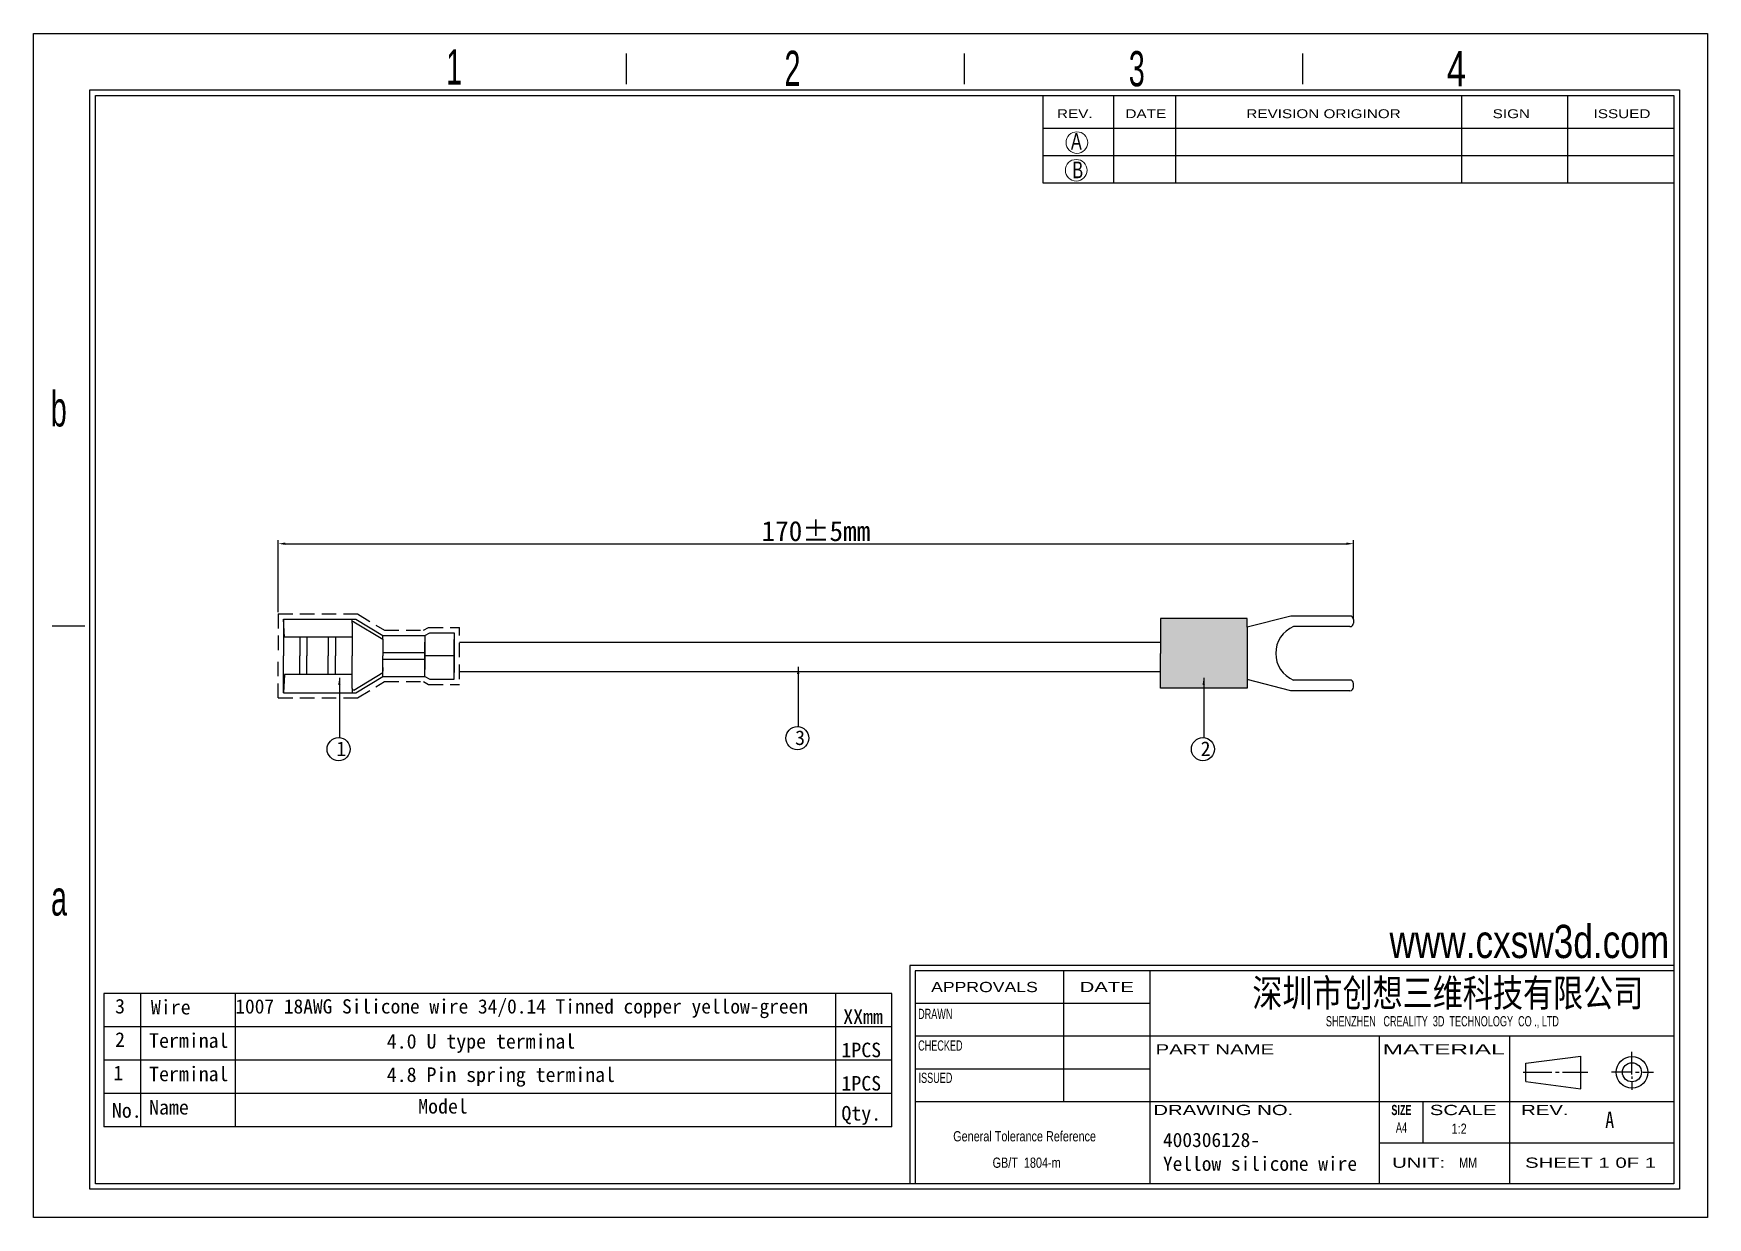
# Model space of a CAD drawing. Header units: millimetres. Extents: x 5345 to 5931, y -3035 to -2620.
import ezdxf

# ---------------------------------------------------------------- set-up
doc = ezdxf.new("R2010")
doc.units = ezdxf.units.MM
doc.header["$LTSCALE"] = 0.4
doc.linetypes.add('DASHED', pattern=[19.05, 12.7, -6.35])
doc.layers.add('SLD-0', color=179, linetype='Continuous')
doc.styles.add('SLDTEXTSTYLE0', font='arial.ttf', dxfattribs={"width": 0.7584})
doc.styles.add('SLDTEXTSTYLE1', font='arial.ttf', dxfattribs={"width": 0.63516})
doc.styles.add('SLDTEXTSTYLE2', font='GOTHIC.TTF', dxfattribs={"width": 0.7304})
doc.styles.add('SLDTEXTSTYLE3', font='GOTHIC.TTF', dxfattribs={"width": 0.61171})
doc.styles.add('SLDTEXTSTYLE4', font='arialbd.ttf', dxfattribs={"width": 0.63516})
doc.styles.add('SLDTEXTSTYLE5', font='arial.ttf', dxfattribs={"width": 1.422})
doc.styles.add('SLDTEXTSTYLE6', font='arial.ttf', dxfattribs={"width": 1.2324})
doc.styles.add('SLDTEXTSTYLE7', font='arial.ttf', dxfattribs={"width": 1.7064})
doc.styles.add('SLDTEXTSTYLE8', font='', dxfattribs={"width": 0.8, "bigfont": 'bigfont'})
doc.styles.add('SLDTEXTSTYLE9', font='', dxfattribs={"width": 0.8})
doc.styles.get("Standard").update_dxf_attribs({"font": ''})
doc.styles.get('SLDTEXTSTYLE8').set_extended_font_data('宋体', bold=True)
doc.styles.get('SLDTEXTSTYLE9').set_extended_font_data('宋体')
doc.styles.get('Standard').set_extended_font_data('SimSun')
doc.dimstyles.new('ISO-25', dxfattribs={"dimtxt": 4, "dimasz": 2.5, "dimexe": 1.25, "dimexo": 0.625, "dimtad": 1, "dimdsep": 46, "dimtxsty": 'Standard', "dimcen": 4, "dimadec": 0, "dimazin": 0, "dimtfac": 1, "dimtmove": 0, "dimatfit": 3, "dimfxl": 0, "dimarcsym": 0})

# ---------------------------------------------------------------- blocks, each defined once
blk = doc.blocks.new('*D1')
at = {"color": 0, "lineweight": -2}
for p, q in [((5430.67, -2823.13), (5430.67, -2797.92)), ((5807.45, -2825.73), (5807.45, -2797.92)), ((5433.17, -2799.17), (5804.95, -2799.17))]:
    blk.add_line(p, q, dxfattribs=at)
at = {"color": 0}
for points in [[(5433.17, -2798.75), (5433.17, -2799.58), (5430.67, -2799.17)], [(5804.95, -2799.58), (5804.95, -2798.75), (5807.45, -2799.17)]]:
    blk.add_solid(points, dxfattribs=at)
at = {"layer": 'Defpoints', "color": 0}
for p in [(5807.45, -2799.17), (5430.67, -2823.76), (5807.45, -2826.36)]:
    blk.add_point(p, dxfattribs=at)
at = {"color": 0, "insert": (5619.06, -2794.79), "char_height": 4, "attachment_point": 5}
blk.add_mtext('{\\H1.75x;170%%P5mm}', dxfattribs=at)
blk = doc.blocks.new('SW_NOTE_0')
at = {"layer": 'SLD-0', "color": 0, "char_height": 3.5853, "attachment_point": 2, "style": 'SLDTEXTSTYLE0'}
for s, insert in [('General Tolerance Reference ', (26.04, 4.62)), (' GB/T  1804-m', (26.22, -4.64))]:
    blk.add_mtext(s, dxfattribs=dict(at, insert=insert))

msp = doc.modelspace()

# ---------------------------------------------------------------- hatches: boundary and pattern name
msp.add_hatch(color=256).paths.add_polyline_path([(5770.228, -2828.442), (5770.228, -2825.425), (5739.79, -2825.425), (5739.79, -2837.572), (5739.79, -2849.719), (5770.228, -2849.719)])

# ---------------------------------------------------------------- linework, layer by layer
at = {"linetype": 'DASHED'}
for p, q in [((5430.668, -2823.758), (5430.668, -2838.479)), ((5430.668, -2823.758), (5458.38, -2823.758)), ((5458.38, -2823.758), (5467.867, -2829.482)), ((5467.867, -2829.482), (5481.564, -2829.482)), ((5481.564, -2829.482), (5483.326, -2828.528)), ((5483.326, -2828.528), (5494.156, -2828.528)), ((5494.156, -2846.582), (5494.156, -2828.528)), ((5430.668, -2853.201), (5430.668, -2838.479)), ((5458.38, -2853.201), (5467.867, -2847.477)), ((5467.867, -2847.477), (5481.564, -2847.477)), ((5481.564, -2847.477), (5483.326, -2848.43)), ((5483.326, -2848.43), (5494.156, -2848.43)), ((5430.668, -2853.201), (5458.38, -2853.201))]:
    msp.add_line(p, q, dxfattribs=at)
for p, q in [((5432.516, -2825.606), (5432.516, -2838.479)), ((5432.516, -2825.606), (5457.865, -2825.606)), ((5432.887, -2831.929), (5432.516, -2825.606)), ((5456.515, -2827.058), (5456.515, -2825.606)), ((5457.137, -2826.516), (5456.515, -2826.516)), ((5456.515, -2827.058), (5456.515, -2838.479)), ((5457.137, -2826.516), (5467.353, -2832.661)), ((5457.865, -2825.606), (5467.353, -2831.33)), ((5770.228, -2825.425), (5739.79, -2825.425)), ((5739.79, -2825.425), (5739.79, -2837.572)), ((5785.481, -2824.492), (5770.228, -2828.442)), ((5770.228, -2828.442), (5770.228, -2825.425)), ((5806.205, -2824.492), (5785.481, -2824.492)), ((5807.452, -2825.739), (5807.452, -2826.981)), ((5456.515, -2831.929), (5432.887, -2831.929)), ((5438.259, -2831.929), (5438.259, -2838.479)), ((5440.648, -2831.929), (5440.648, -2838.479)), ((5448.19, -2831.929), (5448.19, -2838.479)), ((5450.767, -2831.929), (5450.767, -2838.479)), ((5467.353, -2832.661), (5467.353, -2831.33)), ((5467.353, -2831.33), (5482.032, -2831.33)), ((5467.353, -2832.661), (5467.353, -2838.479)), ((5482.032, -2831.33), (5483.794, -2830.376)), ((5482.032, -2831.33), (5482.032, -2843.276)), ((5483.794, -2830.376), (5492.308, -2830.376)), ((5492.308, -2830.376), (5492.308, -2844.229)), ((5492.308, -2846.582), (5492.308, -2832.729)), ((5770.228, -2828.442), (5770.228, -2849.719)), ((5806.205, -2828.228), (5786.449, -2828.228)), ((5432.516, -2851.353), (5432.516, -2838.479)), ((5438.259, -2845.029), (5438.259, -2838.479)), ((5440.648, -2845.029), (5440.648, -2838.479)), ((5448.19, -2845.029), (5448.19, -2838.479)), ((5450.767, -2845.029), (5450.767, -2838.479)), ((5456.515, -2849.9), (5456.515, -2838.479)), ((5467.353, -2837.303), (5482.032, -2837.303)), ((5467.353, -2845.629), (5467.353, -2838.479)), ((5482.032, -2845.629), (5482.032, -2833.683)), ((5482.032, -2838.291), (5492.308, -2838.291)), ((5494.156, -2833.685), (5739.79, -2833.685)), ((5739.79, -2849.719), (5739.79, -2837.572)), ((5457.137, -2850.443), (5467.353, -2844.298)), ((5467.353, -2839.656), (5482.032, -2839.656)), ((5467.353, -2842.48), (5467.353, -2843.811)), ((5494.156, -2843.967), (5739.79, -2843.967)), ((5432.887, -2845.029), (5432.516, -2851.353)), ((5456.515, -2845.029), (5432.887, -2845.029)), ((5456.515, -2849.9), (5456.515, -2851.353)), ((5457.137, -2850.443), (5456.515, -2850.443)), ((5457.865, -2851.353), (5467.353, -2845.629)), ((5467.353, -2845.629), (5482.032, -2845.629)), ((5482.032, -2845.629), (5483.794, -2846.582)), ((5483.794, -2846.582), (5492.308, -2846.582)), ((5770.228, -2849.719), (5739.79, -2849.719)), ((5785.481, -2850.652), (5770.228, -2846.702)), ((5806.205, -2850.652), (5785.481, -2850.652)), ((5806.205, -2846.916), (5786.449, -2846.916)), ((5807.452, -2849.405), (5807.452, -2848.163)), ((5432.516, -2851.353), (5456.515, -2851.353)), ((5432.516, -2851.353), (5457.865, -2851.353)), ((5645.721, -2956.691), (5369.506, -2956.691)), ((5369.506, -2956.691), (5369.506, -3003.416)), ((5382.358, -2956.691), (5382.358, -3003.416)), ((5415.611, -2956.691), (5415.611, -3003.416)), ((5625.96, -2956.691), (5625.96, -3003.416)), ((5645.721, -3003.416), (5645.721, -2956.691)), ((5645.721, -2968.372), (5369.506, -2968.372)), ((5645.721, -2980.053), (5369.506, -2980.053)), ((5645.721, -2991.735), (5369.506, -2991.735)), ((5645.721, -3003.416), (5369.506, -3003.416))]:
    msp.add_line(p, q)
for centre in [(5451.803, -2871.136), (5612.568, -2867.28), (5754.658, -2871.136)]:
    msp.add_circle(centre, 4.036)
for centre, radius, start, end in [((5806.205, -2825.739), 1.247, 0, 90), ((5806.205, -2826.981), 1.247, 270, 0), ((5790.264, -2837.572), 10.093, 112.20674, 247.79326), ((5806.205, -2848.163), 1.247, 0, 90), ((5806.205, -2849.405), 1.247, 270, 0)]:
    msp.add_arc(centre, radius, start, end)
at = {"layer": 'SLD-0'}
for p, q in [((5344.9, -2620.44), (5931.489, -2620.44)), ((5344.9, -3035.2), (5344.9, -2620.44)), ((5931.489, -2620.44), (5931.489, -3035.2)), ((5366.626, -3023.349), (5366.626, -2642.165)), ((5366.626, -2642.165), (5919.639, -2642.165)), ((5845.311, -2642.165), (5845.311, -2672.76)), ((5882.475, -2642.165), (5882.475, -2672.76)), ((5919.639, -2642.165), (5919.639, -3023.349)), ((5919.639, -3023.349), (5366.626, -3023.349)), ((5931.489, -3035.2), (5344.9, -3035.2))]:
    msp.add_line(p, q, dxfattribs=at)
at = {"layer": 'SLD-0', "color": 6, "linetype": 'Continuous'}
for p, q in [((5552.678, -2638.215), (5552.678, -2627.448)), ((5671.181, -2638.215), (5671.181, -2627.448)), ((5789.684, -2638.215), (5789.684, -2627.448)), ((5364.651, -3025.324), (5364.651, -2640.19)), ((5364.651, -2640.19), (5921.614, -2640.19)), ((5921.614, -2640.19), (5921.614, -3025.324)), ((5362.885, -2828.082), (5351.412, -2828.082)), ((5921.614, -3025.324), (5364.651, -3025.324))]:
    msp.add_line(p, q, dxfattribs=at)
at = {"layer": 'SLD-0', "color": 179, "linetype": 'Continuous'}
for p, q in [((5698.594, -2642.165), (5698.594, -2672.76)), ((5723.376, -2642.165), (5723.376, -2672.76)), ((5745.049, -2642.165), (5745.049, -2672.76)), ((5698.594, -2653.638), (5919.639, -2653.638)), ((5698.594, -2663.199), (5919.639, -2663.199)), ((5698.594, -2672.76), (5919.639, -2672.76)), ((5919.639, -2946.863), (5651.936, -2946.863)), ((5651.936, -2946.863), (5651.936, -3023.349)), ((5919.639, -2948.775), (5653.848, -2948.775)), ((5653.848, -2948.775), (5653.848, -3023.349)), ((5705.837, -2948.775), (5705.837, -2994.667)), ((5736.071, -2948.775), (5736.071, -3023.349)), ((5736.071, -2960.248), (5653.848, -2960.248)), ((5919.639, -2971.721), (5653.848, -2971.721)), ((5816.382, -2971.721), (5816.382, -3023.349)), ((5862.274, -3023.349), (5862.274, -2971.721)), ((5867.786, -2981.079), (5887.052, -2978.711)), ((5887.052, -2990.095), (5887.052, -2978.711)), ((5905.015, -2985.088), (5905.015, -2977.154)), ((5736.071, -2983.194), (5653.848, -2983.194)), ((5866.847, -2984.322), (5876.936, -2984.322)), ((5867.786, -2987.574), (5867.786, -2981.079)), ((5878.197, -2984.322), (5879.458, -2984.322)), ((5880.72, -2984.322), (5889.547, -2984.322)), ((5905.015, -2984.322), (5897.813, -2984.322)), ((5906.276, -2984.322), (5907.537, -2984.322)), ((5908.798, -2984.322), (5912.581, -2984.322)), ((5867.786, -2987.574), (5887.052, -2990.095)), ((5905.015, -2985.854), (5905.015, -2986.621)), ((5905.015, -2987.387), (5905.015, -2990.453)), ((5919.639, -2994.667), (5653.848, -2994.667)), ((5831.679, -2994.667), (5831.679, -3009.008)), ((5816.382, -3009.008), (5919.639, -3009.008))]:
    msp.add_line(p, q, dxfattribs=at)
at = {"layer": 'SLD-0', "lineweight": 18}
for centre in [(5710.52, -2658.66), (5710.275, -2668.357)]:
    msp.add_circle(centre, 3.789, dxfattribs=at)
at = {"layer": 'SLD-0', "color": 179, "linetype": 'Continuous'}
for radius in [5.543, 3.338]:
    msp.add_circle((5905.015, -2984.322), radius, dxfattribs=at)

# ---------------------------------------------------------------- block references
at = {"layer": 'SLD-0', "color": 179}
msp.add_blockref('SW_NOTE_0', (5666.152, -3009.565), dxfattribs=at)

# ---------------------------------------------------------------- texts
at = {"attachment_point": 1}
for s, insert, char_height, width in [('3', (5611.778, -2864.575), 5.111, 51.31906), ('1', (5451.013, -2868.432), 5.111, 51.31906), ('2', (5753.868, -2868.432), 5.111, 51.31906), ('3', (5373.489, -2958.625), 5.111, 51.31906), ('Wire', (5386.04, -2958.969), 5.1106, 51.31906), ('1007 18AWG Silicone wire 34/0.14 Tinned copper yellow-green', (5415.611, -2958.743), 5, 210.34857), ('XXmm', (5628.633, -2962.267), 5.1106, 51.31906), ('2', (5373.489, -2970.306), 5.111, 51.31906), ('Terminal', (5385.418, -2970.65), 5.1106, 51.31906), ('4.0 U type terminal', (5468.71, -2970.928), 5.11056, 74.75746), ('1PCS', (5628.011, -2973.949), 5.1106, 51.31906), ('1', (5372.867, -2981.987), 5.111, 51.31906), ('Terminal', (5385.418, -2982.332), 5.1106, 51.31906), ('4.8 Pin spring terminal', (5468.71, -2982.61), 5.11056, 108.30729), ('1PCS', (5628.011, -2985.63), 5.1106, 51.31906), ('No.', (5372.385, -2995.141), 5.1106, 53.29761), ('Name', (5385.418, -2994.013), 5.1106, 51.31906), ('Model', (5479.704, -2993.669), 5.1106, 51.31906), ('Qty.', (5628.011, -2996.137), 5.1106, 51.31906), ('400306128-\\PYellow silicone wire', (5740.667, -3005.513), 5, 71.76813)]:
    msp.add_mtext(s, dxfattribs=dict(at, insert=insert, char_height=char_height, width=width))
at = {"layer": 'SLD-0'}
for s, insert, char_height, attachment_point, style in [('1', (5489.498, -2625.989), 12.344, 1, 'SLDTEXTSTYLE3'), ('2', (5608.052, -2626.477), 12.344, 1, 'SLDTEXTSTYLE3'), ('3', (5728.689, -2626.601), 12.344, 1, 'SLDTEXTSTYLE3'), ('4', (5840.157, -2626.613), 12.344, 1, 'SLDTEXTSTYLE2'), ('A', (5708.432, -2655.283), 5.807, 1, 'SLDTEXTSTYLE2'), ('B', (5708.94, -2665.313), 5.807, 1, 'SLDTEXTSTYLE2'), ('b', (5350.945, -2745.748), 12.344, 1, 'SLDTEXTSTYLE3'), ('a', (5351.036, -2917.085), 12.344, 1, 'SLDTEXTSTYLE3'), ('深圳市创想三维科技有限公司', (5840.489, -2951.708), 9.65616, 2, 'SLDTEXTSTYLE8'), ('A', (5895.633, -2998.08), 5.821, 1, 'SLDTEXTSTYLE9')]:
    msp.add_mtext(s, dxfattribs=dict(at, insert=insert, char_height=char_height, attachment_point=attachment_point, style=style))
at = {"layer": 'SLD-0', "color": 179}
for s, insert, char_height, attachment_point, style in [('REV.', (5703.534, -2646.987), 3.1073, 1, 'SLDTEXTSTYLE6'), ('DATE', (5727.529, -2646.987), 3.1073, 1, 'SLDTEXTSTYLE6'), ('REVISION ORIGINOR', (5769.892, -2646.987), 3.10727, 1, 'SLDTEXTSTYLE6'), ('SIGN', (5856.209, -2646.987), 3.1073, 1, 'SLDTEXTSTYLE6'), ('ISSUED', (5891.572, -2646.987), 3.1073, 1, 'SLDTEXTSTYLE6'), ('APPROVALS', (5678.129, -2952.662), 3.5853, 2, 'SLDTEXTSTYLE6'), ('DATE', (5720.975, -2952.662), 3.5853, 2, 'SLDTEXTSTYLE5'), ('DRAWN', (5660.883, -2962.081), 3.5853, 2, 'SLDTEXTSTYLE1'), ('SHENZHEN   CREALITY  3D  TECHNOLOGY  CO ., LTD', (5838.596, -2964.649), 3.58531, 2, 'SLDTEXTSTYLE1'), ('CHECKED', (5662.667, -2973.158), 3.5853, 2, 'SLDTEXTSTYLE1'), ('PART NAME', (5758.864, -2974.496), 3.5853, 2, 'SLDTEXTSTYLE5'), ('MATERIAL', (5839.036, -2974.496), 3.5853, 2, 'SLDTEXTSTYLE7'), ('ISSUED', (5660.95, -2984.478), 3.5853, 2, 'SLDTEXTSTYLE1'), ('DRAWING NO.', (5761.812, -2995.744), 3.58531, 2, 'SLDTEXTSTYLE5'), ('SIZE', (5824.234, -2995.744), 3.5853, 2, 'SLDTEXTSTYLE4'), ('SCALE', (5845.854, -2995.744), 3.5853, 2, 'SLDTEXTSTYLE5'), ('REV.', (5874.496, -2995.744), 3.5853, 2, 'SLDTEXTSTYLE5'), ('A4', (5824.256, -3001.881), 3.5853, 2, 'SLDTEXTSTYLE1'), ('1:2', (5844.469, -3002.297), 3.5853, 2, 'SLDTEXTSTYLE0'), ('UNIT:', (5830.273, -3014.206), 3.5853, 2, 'SLDTEXTSTYLE5'), ('MM', (5847.598, -3014.206), 3.5853, 2, 'SLDTEXTSTYLE0'), ('SHEET 1 0F 1', (5890.516, -3014.206), 3.58531, 2, 'SLDTEXTSTYLE5')]:
    msp.add_mtext(s, dxfattribs=dict(at, insert=insert, char_height=char_height, attachment_point=attachment_point, style=style))
at = {"layer": 'SLD-0', "color": 5, "insert": (5820.053, -2932.674), "char_height": 11.64167, "attachment_point": 1, "style": 'SLDTEXTSTYLE0'}
msp.add_mtext('www.cxsw3d.com', dxfattribs=at)

# ---------------------------------------------------------------- dimensions: what is measured, and where the dimension line sits
dim = msp.add_linear_dim(base=(5807.452, -2799.166), p1=(5430.668, -2823.758), p2=(5807.452, -2826.36), text='{\\H1.75x;170%%P5mm}', dimstyle='ISO-25')
dim.commit()
dim.dimension.update_dxf_attribs({"geometry": '*D1', "text_midpoint": (5619.06, -2794.788)})

# ---------------------------------------------------------------- leaders
for points in [[(5612.855, -2842.268), (5612.855, -2863.253)], [(5452.089, -2846.125), (5452.089, -2867.11)], [(5754.945, -2846.125), (5754.945, -2867.11)]]:
    msp.add_leader(points, dimstyle='ISO-25', override={"dimgap": 0.625, "dimtad": 0})

doc.saveas('drawing.dxf')
